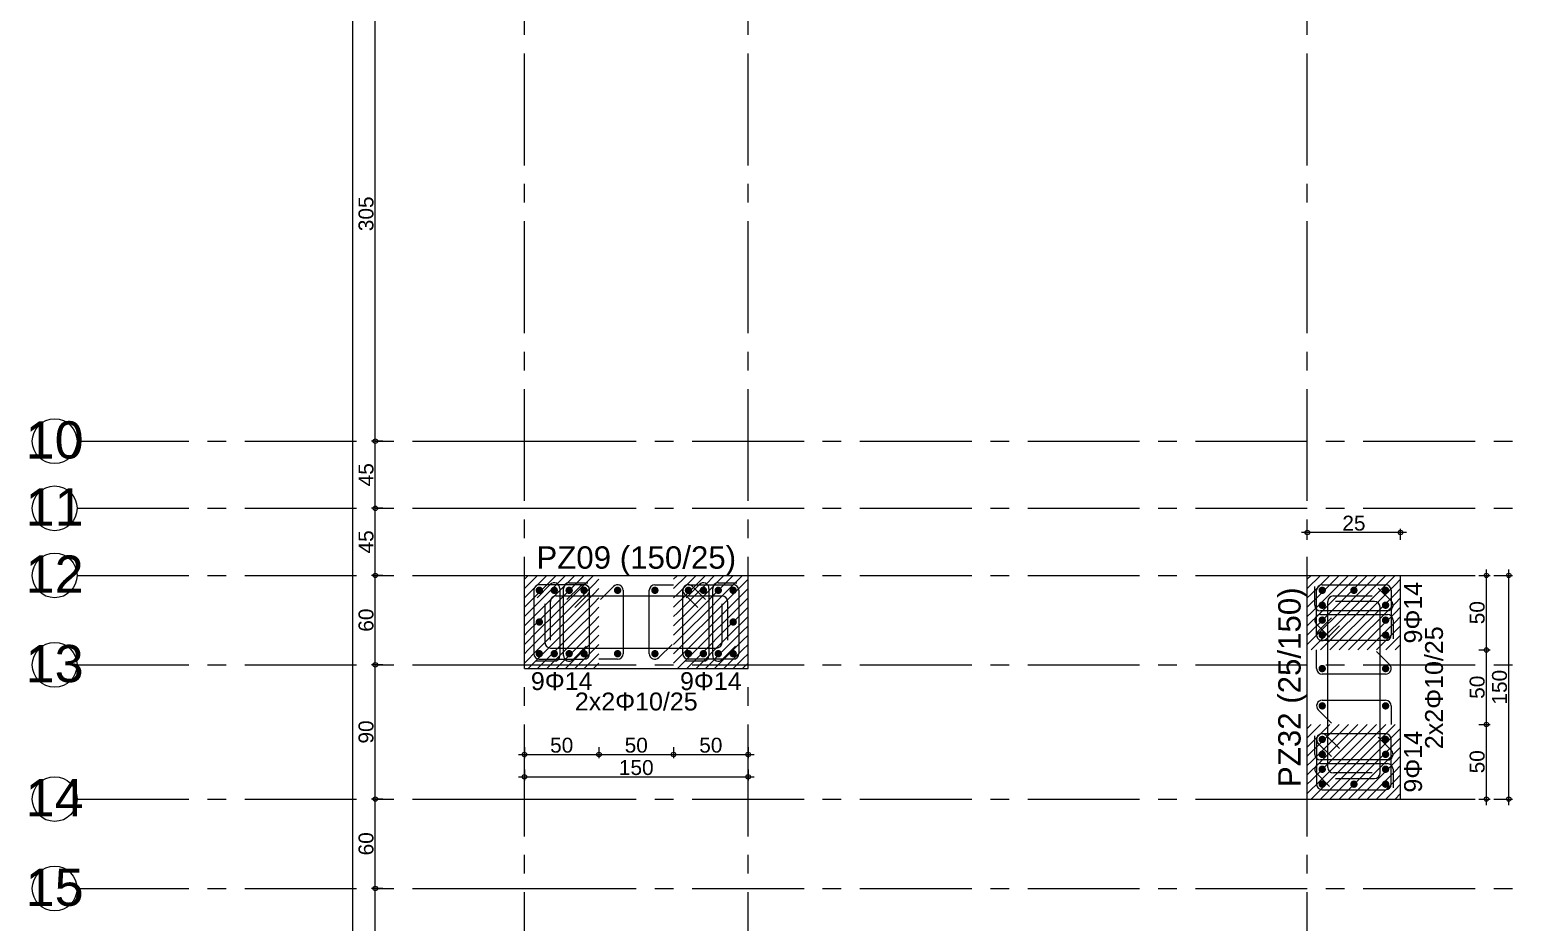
# Model space of a CAD drawing. Header units: millimetres. Extents: x 2232 to 85269, y -3593 to 5869.
# Drawn here: x 20324 to 21319, y 4467 to 5066 of the extents above; entities that cross this region are included whole.
import ezdxf

# ---------------------------------------------------------------- set-up
doc = ezdxf.new("R2010")
doc.units = ezdxf.units.MM
doc.linetypes.add('CENTER2', pattern=[112.5, 75, -12.5, 12.5, -12.5])
doc.linetypes.add('DASHDOT2', pattern=[12.7, 6.35, -3.175, 0, -3.175])
doc.layers.add('aks', color=251, linetype='DASHDOT2', lineweight=35)
for name, color, linetype in [('Donatı Yazısı', 7, 'Continuous'), ('Donatı Çizgisi', 7, 'Continuous'), ('Kolon', 7, 'Continuous'), ('Ölçülendirme', 7, 'Continuous')]:
    doc.layers.add(name, color=color, linetype=linetype)
doc.styles.add('arial_1_18', font='arial.ttf', dxfattribs={"height": 0.2})

# ---------------------------------------------------------------- blocks, each defined once
blk = doc.blocks.new('IDE999Entity6715')
at = {"layer": 'aks', "color": 250, "linetype": 'CENTER2', "lineweight": 5}
blk.add_lwpolyline([(7291.17, 200), (7291.17, 2530)], dxfattribs=at)
blk = doc.blocks.new('IDE999Entity6724')
at = {"layer": 'aks', "color": 250, "linetype": 'CENTER2', "lineweight": 5}
blk.add_lwpolyline([(6766.17, 200), (6766.17, 2530)], dxfattribs=at)
blk = doc.blocks.new('IDE999Entity6725')
at = {"layer": 'aks', "color": 250, "linetype": 'CENTER2', "lineweight": 5}
blk.add_lwpolyline([(6916.17, 200), (6916.17, 2530)], dxfattribs=at)
blk = doc.blocks.new('IDE999Entity6737')
at = {"layer": 'aks', "color": 250, "linetype": 'CENTER2', "lineweight": 5}
for points in [[(6466.17, 1575), (6766.17, 1575)], [(6766.17, 1575), (10026.17, 1575)]]:
    blk.add_lwpolyline(points, dxfattribs=at)
at = {"layer": 'aks', "color": 30, "linetype": 'Continuous', "lineweight": 5}
blk.add_circle((6451.17, 1575), 15, dxfattribs=at)
at = {"layer": 'aks', "color": 1, "linetype": 'Continuous', "lineweight": 5, "style": 'arial_1_18'}
blk.add_text('14', height=25, dxfattribs=at).set_placement((6431.75, 1563.37))
blk = doc.blocks.new('IDE999Entity6738')
at = {"layer": 'aks', "color": 250, "linetype": 'CENTER2', "lineweight": 5}
for points in [[(6466.17, 1725), (6766.17, 1725)], [(6766.17, 1725), (10026.17, 1725)]]:
    blk.add_lwpolyline(points, dxfattribs=at)
at = {"layer": 'aks', "color": 30, "linetype": 'Continuous', "lineweight": 5}
blk.add_circle((6451.17, 1725), 15, dxfattribs=at)
at = {"layer": 'aks', "color": 1, "linetype": 'Continuous', "lineweight": 5, "style": 'arial_1_18'}
blk.add_text('12', height=25, dxfattribs=at).set_placement((6431.75, 1713.37))
blk = doc.blocks.new('IDE999Entity6739')
at = {"layer": 'aks', "color": 250, "linetype": 'CENTER2', "lineweight": 5}
for points in [[(6466.17, 1515), (6766.17, 1515)], [(6766.17, 1515), (10026.17, 1515)]]:
    blk.add_lwpolyline(points, dxfattribs=at)
at = {"layer": 'aks', "color": 30, "linetype": 'Continuous', "lineweight": 5}
blk.add_circle((6451.17, 1515), 15, dxfattribs=at)
at = {"layer": 'aks', "color": 1, "linetype": 'Continuous', "lineweight": 5, "style": 'arial_1_18'}
blk.add_text('15', height=25, dxfattribs=at).set_placement((6431.75, 1503.37))
blk = doc.blocks.new('IDE999Entity6740')
at = {"layer": 'aks', "color": 250, "linetype": 'CENTER2', "lineweight": 5}
for points in [[(6466.17, 1770), (6766.17, 1770)], [(6766.17, 1770), (10026.17, 1770)]]:
    blk.add_lwpolyline(points, dxfattribs=at)
at = {"layer": 'aks', "color": 30, "linetype": 'Continuous', "lineweight": 5}
blk.add_circle((6451.17, 1770), 15, dxfattribs=at)
at = {"layer": 'aks', "color": 1, "linetype": 'Continuous', "lineweight": 5, "style": 'arial_1_18'}
blk.add_text('11', height=25, dxfattribs=at).set_placement((6431.75, 1758.37))
blk = doc.blocks.new('IDE999Entity6741')
at = {"layer": 'aks', "color": 250, "linetype": 'CENTER2', "lineweight": 5}
for points in [[(6466.17, 1665), (6766.17, 1665)], [(6766.17, 1665), (10026.17, 1665)]]:
    blk.add_lwpolyline(points, dxfattribs=at)
at = {"layer": 'aks', "color": 30, "linetype": 'Continuous', "lineweight": 5}
blk.add_circle((6451.17, 1665), 15, dxfattribs=at)
at = {"layer": 'aks', "color": 1, "linetype": 'Continuous', "lineweight": 5, "style": 'arial_1_18'}
blk.add_text('13', height=25, dxfattribs=at).set_placement((6431.75, 1653.37))
blk = doc.blocks.new('IDE999Entity6742')
at = {"layer": 'aks', "color": 250, "linetype": 'CENTER2', "lineweight": 5}
for points in [[(6466.17, 1815), (6766.17, 1815)], [(6766.17, 1815), (10026.17, 1815)]]:
    blk.add_lwpolyline(points, dxfattribs=at)
at = {"layer": 'aks', "color": 30, "linetype": 'Continuous', "lineweight": 5}
blk.add_circle((6451.17, 1815), 15, dxfattribs=at)
at = {"layer": 'aks', "color": 1, "linetype": 'Continuous', "lineweight": 5, "style": 'arial_1_18'}
blk.add_text('10', height=25, dxfattribs=at).set_placement((6431.75, 1803.37))

msp = doc.modelspace()

# ---------------------------------------------------------------- hatches: boundary and pattern name
at = {"layer": 'Donatı Çizgisi', "linetype": 'Continuous', "lineweight": 5}
h = msp.add_hatch(color=5, dxfattribs=at)
edge = h.paths.add_edge_path(flags=0)
edge.add_arc((20665.7, 4689.61), 2.5, 0, 360)
h = msp.add_hatch(color=5, dxfattribs=at)
edge = h.paths.add_edge_path(flags=0)
edge.add_arc((20675.7, 4689.61), 2.5, 0, 360)
h = msp.add_hatch(color=5, dxfattribs=at)
edge = h.paths.add_edge_path(flags=0)
edge.add_arc((20685.7, 4689.61), 2.5, 0, 360)
h = msp.add_hatch(color=5, dxfattribs=at)
edge = h.paths.add_edge_path(flags=0)
edge.add_arc((20695.7, 4689.61), 2.5, 0, 360)
h = msp.add_hatch(color=5, dxfattribs=at)
edge = h.paths.add_edge_path(flags=0)
edge.add_arc((20718.2, 4689.61), 2.5, 0, 360)
h = msp.add_hatch(color=5, dxfattribs=at)
edge = h.paths.add_edge_path(flags=0)
edge.add_arc((20743.2, 4689.61), 2.5, 0, 360)
h = msp.add_hatch(color=5, dxfattribs=at)
edge = h.paths.add_edge_path(flags=0)
edge.add_arc((20765.7, 4689.61), 2.5, 0, 360)
h = msp.add_hatch(color=5, dxfattribs=at)
edge = h.paths.add_edge_path(flags=0)
edge.add_arc((20775.7, 4689.61), 2.5, 0, 360)
h = msp.add_hatch(color=5, dxfattribs=at)
edge = h.paths.add_edge_path(flags=0)
edge.add_arc((20785.7, 4689.61), 2.5, 0, 360)
h = msp.add_hatch(color=5, dxfattribs=at)
edge = h.paths.add_edge_path(flags=0)
edge.add_arc((20795.7, 4689.61), 2.5, 0, 360)
h = msp.add_hatch(color=5, dxfattribs=at)
edge = h.paths.add_edge_path(flags=0)
edge.add_arc((21190.7, 4689.61), 2.5, 0, 360)
h = msp.add_hatch(color=5, dxfattribs=at)
edge = h.paths.add_edge_path(flags=0)
edge.add_arc((21211.95, 4689.61), 2.5, 0, 360)
h = msp.add_hatch(color=5, dxfattribs=at)
edge = h.paths.add_edge_path(flags=0)
edge.add_arc((21233.2, 4689.61), 2.5, 0, 360)
h = msp.add_hatch(color=5, dxfattribs=at)
edge = h.paths.add_edge_path(flags=0)
edge.add_arc((21190.7, 4679.61), 2.5, 0, 360)
h = msp.add_hatch(color=5, dxfattribs=at)
edge = h.paths.add_edge_path(flags=0)
edge.add_arc((21233.2, 4679.61), 2.5, 0, 360)
h = msp.add_hatch(color=5, dxfattribs=at)
edge = h.paths.add_edge_path(flags=0)
edge.add_arc((20665.7, 4668.36), 2.5, 0, 360)
h = msp.add_hatch(color=5, dxfattribs=at)
edge = h.paths.add_edge_path(flags=0)
edge.add_arc((20795.7, 4668.36), 2.5, 0, 360)
h = msp.add_hatch(color=5, dxfattribs=at)
edge = h.paths.add_edge_path(flags=0)
edge.add_arc((21190.7, 4669.61), 2.5, 0, 360)
h = msp.add_hatch(color=5, dxfattribs=at)
edge = h.paths.add_edge_path(flags=0)
edge.add_arc((21233.2, 4669.61), 2.5, 0, 360)
h = msp.add_hatch(color=5, dxfattribs=at)
edge = h.paths.add_edge_path(flags=0)
edge.add_arc((21190.7, 4659.61), 2.5, 0, 360)
h = msp.add_hatch(color=5, dxfattribs=at)
edge = h.paths.add_edge_path(flags=0)
edge.add_arc((21233.2, 4659.61), 2.5, 0, 360)
h = msp.add_hatch(color=5, dxfattribs=at)
edge = h.paths.add_edge_path(flags=0)
edge.add_arc((20665.7, 4647.11), 2.5, 0, 360)
h = msp.add_hatch(color=5, dxfattribs=at)
edge = h.paths.add_edge_path(flags=0)
edge.add_arc((20675.7, 4647.11), 2.5, 0, 360)
h = msp.add_hatch(color=5, dxfattribs=at)
edge = h.paths.add_edge_path(flags=0)
edge.add_arc((20685.7, 4647.11), 2.5, 0, 360)
h = msp.add_hatch(color=5, dxfattribs=at)
edge = h.paths.add_edge_path(flags=0)
edge.add_arc((20695.7, 4647.11), 2.5, 0, 360)
h = msp.add_hatch(color=5, dxfattribs=at)
edge = h.paths.add_edge_path(flags=0)
edge.add_arc((20718.2, 4647.11), 2.5, 0, 360)
h = msp.add_hatch(color=5, dxfattribs=at)
edge = h.paths.add_edge_path(flags=0)
edge.add_arc((20743.2, 4647.11), 2.5, 0, 360)
h = msp.add_hatch(color=5, dxfattribs=at)
edge = h.paths.add_edge_path(flags=0)
edge.add_arc((20765.7, 4647.11), 2.5, 0, 360)
h = msp.add_hatch(color=5, dxfattribs=at)
edge = h.paths.add_edge_path(flags=0)
edge.add_arc((20775.7, 4647.11), 2.5, 0, 360)
h = msp.add_hatch(color=5, dxfattribs=at)
edge = h.paths.add_edge_path(flags=0)
edge.add_arc((20785.7, 4647.11), 2.5, 0, 360)
h = msp.add_hatch(color=5, dxfattribs=at)
edge = h.paths.add_edge_path(flags=0)
edge.add_arc((20795.7, 4647.11), 2.5, 0, 360)
h = msp.add_hatch(color=5, dxfattribs=at)
edge = h.paths.add_edge_path(flags=0)
edge.add_arc((21190.7, 4637.11), 2.5, 0, 360)
h = msp.add_hatch(color=5, dxfattribs=at)
edge = h.paths.add_edge_path(flags=0)
edge.add_arc((21233.2, 4637.11), 2.5, 0, 360)
h = msp.add_hatch(color=5, dxfattribs=at)
edge = h.paths.add_edge_path(flags=0)
edge.add_arc((21190.7, 4612.11), 2.5, 0, 360)
h = msp.add_hatch(color=5, dxfattribs=at)
edge = h.paths.add_edge_path(flags=0)
edge.add_arc((21233.2, 4612.11), 2.5, 0, 360)
h = msp.add_hatch(color=5, dxfattribs=at)
edge = h.paths.add_edge_path(flags=0)
edge.add_arc((21190.7, 4589.61), 2.5, 0, 360)
h = msp.add_hatch(color=5, dxfattribs=at)
edge = h.paths.add_edge_path(flags=0)
edge.add_arc((21233.2, 4589.61), 2.5, 0, 360)
h = msp.add_hatch(color=5, dxfattribs=at)
edge = h.paths.add_edge_path(flags=0)
edge.add_arc((21190.7, 4579.61), 2.5, 0, 360)
h = msp.add_hatch(color=5, dxfattribs=at)
edge = h.paths.add_edge_path(flags=0)
edge.add_arc((21233.2, 4579.61), 2.5, 0, 360)
h = msp.add_hatch(color=5, dxfattribs=at)
edge = h.paths.add_edge_path(flags=0)
edge.add_arc((21190.7, 4569.61), 2.5, 0, 360)
h = msp.add_hatch(color=5, dxfattribs=at)
edge = h.paths.add_edge_path(flags=0)
edge.add_arc((21233.2, 4569.61), 2.5, 0, 360)
h = msp.add_hatch(color=5, dxfattribs=at)
edge = h.paths.add_edge_path(flags=0)
edge.add_arc((21190.7, 4559.61), 2.5, 0, 360)
h = msp.add_hatch(color=5, dxfattribs=at)
edge = h.paths.add_edge_path(flags=0)
edge.add_arc((21211.95, 4559.61), 2.5, 0, 360)
h = msp.add_hatch(color=5, dxfattribs=at)
edge = h.paths.add_edge_path(flags=0)
edge.add_arc((21233.2, 4559.61), 2.5, 0, 360)

# ---------------------------------------------------------------- linework, layer by layer
at = {"layer": 'Donatı Çizgisi', "color": 5, "linetype": 'Continuous', "lineweight": 5}
for points in [[(20661.95, 4689.61), (20661.95, 4647.11)], [(20695.7, 4693.36), (20665.7, 4693.36)], [(20693.04, 4692.26), (20684.21, 4683.43)], [(20689.51, 4678.12), (20698.35, 4686.96)], [(20699.45, 4647.11), (20699.45, 4689.61)], [(20761.95, 4647.11), (20761.95, 4689.61)], [(20771.88, 4678.12), (20763.04, 4686.96)], [(20765.7, 4693.36), (20795.7, 4693.36)], [(20768.35, 4692.26), (20777.19, 4683.43)], [(20799.45, 4689.61), (20799.45, 4647.11)], [(21186.95, 4659.61), (21186.95, 4689.61)], [(21190.7, 4693.36), (21233.2, 4693.36)], [(21236.95, 4689.61), (21236.95, 4659.61)], [(21188.04, 4662.26), (21196.88, 4671.1)], [(21202.19, 4665.8), (21193.35, 4656.96)], [(21233.2, 4655.86), (21190.7, 4655.86)], [(20665.7, 4643.36), (20695.7, 4643.36)], [(20795.7, 4643.36), (20765.7, 4643.36)], [(21186.95, 4589.61), (21186.95, 4559.61)], [(21188.04, 4586.96), (21196.88, 4578.12)], [(21233.2, 4593.36), (21190.7, 4593.36)], [(21202.19, 4583.43), (21193.35, 4592.26)], [(21236.95, 4559.61), (21236.95, 4589.61)], [(21190.7, 4555.86), (21233.2, 4555.86)]]:
    msp.add_lwpolyline(points, dxfattribs=at)
at = {"layer": 'Donatı Çizgisi', "color": 1, "linetype": 'Continuous', "lineweight": 5}
for points in [[(20664.21, 4684.68), (20673.04, 4693.51)], [(20679.45, 4690.86), (20679.45, 4645.86)], [(20681.95, 4645.86), (20681.95, 4690.86)], [(20685.7, 4694.61), (20698.2, 4694.61)], [(20706.71, 4683.43), (20715.54, 4692.26)], [(20721.95, 4689.61), (20721.95, 4647.11)], [(20739.45, 4647.11), (20739.45, 4689.61)], [(20743.2, 4693.36), (20755.7, 4693.36)], [(20764.21, 4684.68), (20773.04, 4693.51)], [(20779.45, 4690.86), (20779.45, 4645.86)], [(20781.95, 4645.86), (20781.95, 4690.86)], [(20785.7, 4694.61), (20798.2, 4694.61)], [(21185.7, 4679.61), (21185.7, 4692.11)], [(21228.26, 4691.1), (21237.1, 4682.26)], [(20669.45, 4680.61), (20669.45, 4654.61)], [(20673.2, 4656.11), (20673.2, 4682.11)], [(20676.95, 4685.86), (20788.2, 4685.86)], [(20788.2, 4654.61), (20788.2, 4680.61)], [(20791.95, 4682.11), (20791.95, 4656.11)], [(21194.45, 4570.86), (21194.45, 4682.11)], [(21198.2, 4685.86), (21224.2, 4685.86)], [(21225.7, 4682.11), (21199.7, 4682.11)], [(21229.45, 4567.11), (21229.45, 4678.36)], [(21195.63, 4658.12), (21186.79, 4666.96)], [(21234.45, 4675.86), (21189.45, 4675.86)], [(21189.45, 4673.36), (21234.45, 4673.36)], [(21238.2, 4669.61), (21238.2, 4657.11)], [(20673.2, 4650.86), (20784.45, 4650.86)], [(20697.19, 4652.05), (20688.35, 4643.21)], [(20754.69, 4653.3), (20745.85, 4644.46)], [(20797.19, 4652.05), (20788.35, 4643.21)], [(21186.95, 4637.11), (21186.95, 4649.61)], [(21227.01, 4648.6), (21235.85, 4639.76)], [(20675.7, 4642.11), (20663.2, 4642.11)], [(20718.2, 4643.36), (20705.7, 4643.36)], [(20775.7, 4642.11), (20763.2, 4642.11)], [(21233.2, 4633.36), (21190.7, 4633.36)], [(21196.88, 4600.62), (21188.04, 4609.46)], [(21190.7, 4615.86), (21233.2, 4615.86)], [(21236.95, 4612.11), (21236.95, 4599.61)], [(21185.7, 4579.61), (21185.7, 4592.11)], [(21228.26, 4591.1), (21237.1, 4582.26)], [(21195.63, 4558.12), (21186.79, 4566.96)], [(21234.45, 4575.86), (21189.45, 4575.86)], [(21189.45, 4573.36), (21234.45, 4573.36)], [(21224.2, 4567.11), (21198.2, 4567.11)], [(21238.2, 4569.61), (21238.2, 4557.11)], [(21199.7, 4563.36), (21225.7, 4563.36)]]:
    msp.add_lwpolyline(points, dxfattribs=at)
at = {"layer": 'Donatı Çizgisi', "color": 5, "linetype": 'Continuous', "lineweight": 5}
for centre, start, end in [((20665.7, 4689.61), 90, 180), ((20695.7, 4689.61), 0, 135), ((20695.7, 4689.61), 315, 90), ((20765.7, 4689.61), 90, 225), ((20765.7, 4689.61), 45, 180), ((20795.7, 4689.61), 0, 90), ((21190.7, 4689.61), 90, 180), ((21233.2, 4689.61), 0, 90), ((21190.7, 4659.61), 135, 270), ((21190.7, 4659.61), 180, 315), ((21233.2, 4659.61), 270, 0), ((20665.7, 4647.11), 180, 270), ((20695.7, 4647.11), 270, 0), ((20765.7, 4647.11), 180, 270), ((20795.7, 4647.11), 270, 0), ((21190.7, 4589.61), 45, 180), ((21190.7, 4589.61), 90, 225), ((21233.2, 4589.61), 0, 90), ((21190.7, 4559.61), 180, 270), ((21233.2, 4559.61), 270, 0)]:
    msp.add_arc(centre, 3.75, start, end, dxfattribs=at)
at = {"layer": 'Donatı Çizgisi', "color": 1, "linetype": 'Continuous', "lineweight": 5}
for centre, start, end in [((20675.7, 4690.86), 0, 135), ((20685.7, 4690.86), 90, 180), ((20718.2, 4689.61), 0, 135), ((20743.2, 4689.61), 90, 180), ((20775.7, 4690.86), 0, 135), ((20785.7, 4690.86), 90, 180), ((20676.95, 4682.11), 90, 180), ((20788.2, 4682.11), 0, 90), ((21189.45, 4679.61), 180, 270), ((21198.2, 4682.11), 90, 180), ((21225.7, 4678.36), 0, 90), ((21234.45, 4679.61), 270, 45), ((21189.45, 4669.61), 90, 225), ((21234.45, 4669.61), 0, 90), ((20673.2, 4654.61), 180, 270), ((20718.2, 4647.11), 270, 0), ((20743.2, 4647.11), 180, 315), ((20784.45, 4654.61), 270, 0), ((20675.7, 4645.86), 270, 0), ((20685.7, 4645.86), 180, 315), ((20775.7, 4645.86), 270, 0), ((20785.7, 4645.86), 180, 315), ((21190.7, 4637.11), 180, 270), ((21233.2, 4637.11), 270, 45), ((21190.7, 4612.11), 90, 225), ((21233.2, 4612.11), 0, 90), ((21189.45, 4579.61), 180, 270), ((21234.45, 4579.61), 270, 45), ((21189.45, 4569.61), 90, 225), ((21198.2, 4570.86), 180, 270), ((21225.7, 4567.11), 270, 0), ((21234.45, 4569.61), 0, 90)]:
    msp.add_arc(centre, 3.75, start, end, dxfattribs=at)
at = {"layer": 'Kolon', "color": 251, "linetype": 'Continuous', "lineweight": -3}
for points in [[(20655.7, 4690.78), (20664.52, 4699.61)], [(20655.7, 4697.03), (20658.27, 4699.61)], [(20664.52, 4687.11), (20677.02, 4699.61)], [(20664.52, 4693.36), (20670.77, 4699.61)], [(20677.02, 4687.11), (20689.52, 4699.61)], [(20677.02, 4693.36), (20683.27, 4699.61)], [(20689.52, 4687.11), (20702.02, 4699.61)], [(20689.52, 4693.36), (20695.77, 4699.61)], [(20702.02, 4693.36), (20705.7, 4697.03)], [(20755.7, 4690.78), (20764.52, 4699.61)], [(20755.7, 4697.03), (20758.27, 4699.61)], [(20764.52, 4687.11), (20777.02, 4699.61)], [(20764.52, 4693.36), (20770.77, 4699.61)], [(20777.02, 4687.11), (20789.52, 4699.61)], [(20777.02, 4693.36), (20783.27, 4699.61)], [(20789.52, 4687.11), (20802.02, 4699.61)], [(20789.52, 4693.36), (20795.77, 4699.61)], [(20802.02, 4693.36), (20805.7, 4697.03)], [(21180.7, 4690.78), (21189.52, 4699.61)], [(21180.7, 4697.03), (21183.27, 4699.61)], [(21189.52, 4687.11), (21202.02, 4699.61)], [(21189.52, 4693.36), (21195.77, 4699.61)], [(21202.02, 4687.11), (21214.52, 4699.61)], [(21202.02, 4693.36), (21208.27, 4699.61)], [(21214.52, 4687.11), (21227.02, 4699.61)], [(21214.52, 4693.36), (21220.77, 4699.61)], [(21227.02, 4687.11), (21239.52, 4699.61)], [(21227.02, 4693.36), (21233.27, 4699.61)], [(21239.52, 4693.36), (21243.2, 4697.03)], [(20655.7, 4678.28), (20664.52, 4687.11)], [(20655.7, 4684.53), (20658.27, 4687.11)], [(20658.27, 4687.11), (20664.52, 4693.36)], [(20664.52, 4674.61), (20677.02, 4687.11)], [(20664.52, 4680.86), (20670.77, 4687.11)], [(20670.77, 4687.11), (20677.02, 4693.36)], [(20677.02, 4674.61), (20689.52, 4687.11)], [(20677.02, 4680.86), (20683.27, 4687.11)], [(20683.27, 4687.11), (20689.52, 4693.36)], [(20689.52, 4674.61), (20702.02, 4687.11)], [(20689.52, 4680.86), (20695.77, 4687.11)], [(20695.77, 4687.11), (20702.02, 4693.36)], [(20702.02, 4687.11), (20705.7, 4690.78)], [(20755.7, 4678.28), (20764.52, 4687.11)], [(20755.7, 4684.53), (20758.27, 4687.11)], [(20758.27, 4687.11), (20764.52, 4693.36)], [(20764.52, 4674.61), (20777.02, 4687.11)], [(20764.52, 4680.86), (20770.77, 4687.11)], [(20770.77, 4687.11), (20777.02, 4693.36)], [(20777.02, 4674.61), (20789.52, 4687.11)], [(20777.02, 4680.86), (20783.27, 4687.11)], [(20783.27, 4687.11), (20789.52, 4693.36)], [(20789.52, 4674.61), (20802.02, 4687.11)], [(20789.52, 4680.86), (20795.77, 4687.11)], [(20795.77, 4687.11), (20802.02, 4693.36)], [(20802.02, 4687.11), (20805.7, 4690.78)], [(21180.7, 4678.28), (21189.52, 4687.11)], [(21180.7, 4684.53), (21183.27, 4687.11)], [(21183.27, 4687.11), (21189.52, 4693.36)], [(21189.52, 4674.61), (21202.02, 4687.11)], [(21189.52, 4680.86), (21195.77, 4687.11)], [(21195.77, 4687.11), (21202.02, 4693.36)], [(21202.02, 4674.61), (21214.52, 4687.11)], [(21202.02, 4680.86), (21208.27, 4687.11)], [(21208.27, 4687.11), (21214.52, 4693.36)], [(21214.52, 4674.61), (21227.02, 4687.11)], [(21214.52, 4680.86), (21220.77, 4687.11)], [(21220.77, 4687.11), (21227.02, 4693.36)], [(21227.02, 4674.61), (21239.52, 4687.11)], [(21227.02, 4680.86), (21233.27, 4687.11)], [(21233.27, 4687.11), (21239.52, 4693.36)], [(21239.52, 4687.11), (21243.2, 4690.78)], [(20658.27, 4674.61), (20664.52, 4680.86)], [(20670.77, 4674.61), (20677.02, 4680.86)], [(20683.27, 4674.61), (20689.52, 4680.86)], [(20695.77, 4674.61), (20702.02, 4680.86)], [(20702.02, 4680.86), (20705.7, 4684.53)], [(20702.02, 4674.61), (20705.7, 4678.28)], [(20758.27, 4674.61), (20764.52, 4680.86)], [(20770.77, 4674.61), (20777.02, 4680.86)], [(20783.27, 4674.61), (20789.52, 4680.86)], [(20795.77, 4674.61), (20802.02, 4680.86)], [(20802.02, 4680.86), (20805.7, 4684.53)], [(20802.02, 4674.61), (20805.7, 4678.28)], [(21183.27, 4674.61), (21189.52, 4680.86)], [(21195.77, 4674.61), (21202.02, 4680.86)], [(21208.27, 4674.61), (21214.52, 4680.86)], [(21220.77, 4674.61), (21227.02, 4680.86)], [(21233.27, 4674.61), (21239.52, 4680.86)], [(21239.52, 4680.86), (21243.2, 4684.53)], [(21239.52, 4674.61), (21243.2, 4678.28)], [(20655.7, 4665.78), (20664.52, 4674.61)], [(20655.7, 4672.03), (20658.27, 4674.61)], [(20658.27, 4662.11), (20664.52, 4668.36)], [(20664.52, 4662.11), (20677.02, 4674.61)], [(20664.52, 4668.36), (20670.77, 4674.61)], [(20670.77, 4662.11), (20677.02, 4668.36)], [(20677.02, 4662.11), (20689.52, 4674.61)], [(20677.02, 4668.36), (20683.27, 4674.61)], [(20683.27, 4662.11), (20689.52, 4668.36)], [(20689.52, 4662.11), (20702.02, 4674.61)], [(20689.52, 4668.36), (20695.77, 4674.61)], [(20695.77, 4662.11), (20702.02, 4668.36)], [(20702.02, 4668.36), (20705.7, 4672.03)], [(20755.7, 4665.78), (20764.52, 4674.61)], [(20755.7, 4672.03), (20758.27, 4674.61)], [(20758.27, 4662.11), (20764.52, 4668.36)], [(20764.52, 4662.11), (20777.02, 4674.61)], [(20764.52, 4668.36), (20770.77, 4674.61)], [(20770.77, 4662.11), (20777.02, 4668.36)], [(20777.02, 4662.11), (20789.52, 4674.61)], [(20777.02, 4668.36), (20783.27, 4674.61)], [(20783.27, 4662.11), (20789.52, 4668.36)], [(20789.52, 4662.11), (20802.02, 4674.61)], [(20789.52, 4668.36), (20795.77, 4674.61)], [(20795.77, 4662.11), (20802.02, 4668.36)], [(20802.02, 4668.36), (20805.7, 4672.03)], [(21180.7, 4665.78), (21189.52, 4674.61)], [(21180.7, 4672.03), (21183.27, 4674.61)], [(21183.27, 4662.11), (21189.52, 4668.36)], [(21189.52, 4662.11), (21202.02, 4674.61)], [(21189.52, 4668.36), (21195.77, 4674.61)], [(21195.77, 4662.11), (21202.02, 4668.36)], [(21202.02, 4662.11), (21214.52, 4674.61)], [(21202.02, 4668.36), (21208.27, 4674.61)], [(21208.27, 4662.11), (21214.52, 4668.36)], [(21214.52, 4662.11), (21227.02, 4674.61)], [(21214.52, 4668.36), (21220.77, 4674.61)], [(21220.77, 4662.11), (21227.02, 4668.36)], [(21227.02, 4662.11), (21239.52, 4674.61)], [(21227.02, 4668.36), (21233.27, 4674.61)], [(21233.27, 4662.11), (21239.52, 4668.36)], [(21239.52, 4668.36), (21243.2, 4672.03)], [(20655.7, 4653.28), (20664.52, 4662.11)], [(20655.7, 4659.53), (20658.27, 4662.11)], [(20664.52, 4649.61), (20677.02, 4662.11)], [(20664.52, 4655.86), (20670.77, 4662.11)], [(20677.02, 4649.61), (20689.52, 4662.11)], [(20677.02, 4655.86), (20683.27, 4662.11)], [(20689.52, 4649.61), (20702.02, 4662.11)], [(20689.52, 4655.86), (20695.77, 4662.11)], [(20702.02, 4662.11), (20705.7, 4665.78)], [(20702.02, 4655.86), (20705.7, 4659.53)], [(20755.7, 4653.28), (20764.52, 4662.11)], [(20755.7, 4659.53), (20758.27, 4662.11)], [(20764.52, 4649.61), (20777.02, 4662.11)], [(20764.52, 4655.86), (20770.77, 4662.11)], [(20777.02, 4649.61), (20789.52, 4662.11)], [(20777.02, 4655.86), (20783.27, 4662.11)], [(20789.52, 4649.61), (20802.02, 4662.11)], [(20789.52, 4655.86), (20795.77, 4662.11)], [(20802.02, 4662.11), (20805.7, 4665.78)], [(20802.02, 4655.86), (20805.7, 4659.53)], [(21180.7, 4653.28), (21189.52, 4662.11)], [(21180.7, 4659.53), (21183.27, 4662.11)], [(21189.52, 4649.61), (21202.02, 4662.11)], [(21189.52, 4655.86), (21195.77, 4662.11)], [(21202.02, 4649.61), (21214.52, 4662.11)], [(21202.02, 4655.86), (21208.27, 4662.11)], [(21214.52, 4649.61), (21227.02, 4662.11)], [(21214.52, 4655.86), (21220.77, 4662.11)], [(21227.02, 4649.61), (21239.52, 4662.11)], [(21227.02, 4655.86), (21233.27, 4662.11)], [(21239.52, 4662.11), (21243.2, 4665.78)], [(21239.52, 4655.86), (21243.2, 4659.53)], [(20655.7, 4640.78), (20664.52, 4649.61)], [(20655.7, 4647.03), (20658.27, 4649.61)], [(20658.27, 4649.61), (20664.52, 4655.86)], [(20664.52, 4637.11), (20677.02, 4649.61)], [(20664.52, 4643.36), (20670.77, 4649.61)], [(20670.77, 4649.61), (20677.02, 4655.86)], [(20677.02, 4637.11), (20689.52, 4649.61)], [(20677.02, 4643.36), (20683.27, 4649.61)], [(20683.27, 4649.61), (20689.52, 4655.86)], [(20689.52, 4637.11), (20702.02, 4649.61)], [(20689.52, 4643.36), (20695.77, 4649.61)], [(20695.77, 4649.61), (20702.02, 4655.86)], [(20702.02, 4649.61), (20705.7, 4653.28)], [(20702.02, 4643.36), (20705.7, 4647.03)], [(20755.7, 4640.78), (20764.52, 4649.61)], [(20755.7, 4647.03), (20758.27, 4649.61)], [(20758.27, 4649.61), (20764.52, 4655.86)], [(20764.52, 4637.11), (20777.02, 4649.61)], [(20764.52, 4643.36), (20770.77, 4649.61)], [(20770.77, 4649.61), (20777.02, 4655.86)], [(20777.02, 4637.11), (20789.52, 4649.61)], [(20777.02, 4643.36), (20783.27, 4649.61)], [(20783.27, 4649.61), (20789.52, 4655.86)], [(20789.52, 4637.11), (20802.02, 4649.61)], [(20789.52, 4643.36), (20795.77, 4649.61)], [(20795.77, 4649.61), (20802.02, 4655.86)], [(20802.02, 4649.61), (20805.7, 4653.28)], [(20802.02, 4643.36), (20805.7, 4647.03)], [(21183.27, 4649.61), (21189.52, 4655.86)], [(21183.27, 4649.61), (21183.27, 4649.61)], [(21189.52, 4649.61), (21189.52, 4649.61)], [(21195.77, 4649.61), (21202.02, 4655.86)], [(21195.77, 4649.61), (21195.77, 4649.61)], [(21202.02, 4649.61), (21202.02, 4649.61)], [(21208.27, 4649.61), (21214.52, 4655.86)], [(21208.27, 4649.61), (21208.27, 4649.61)], [(21214.52, 4649.61), (21214.52, 4649.61)], [(21220.77, 4649.61), (21227.02, 4655.86)], [(21220.77, 4649.61), (21220.77, 4649.61)], [(21227.02, 4649.61), (21227.02, 4649.61)], [(21233.27, 4649.61), (21239.52, 4655.86)], [(21233.27, 4649.61), (21233.27, 4649.61)], [(21239.52, 4649.61), (21243.2, 4653.28)], [(21239.52, 4649.61), (21239.52, 4649.61)], [(20658.27, 4637.11), (20664.52, 4643.36)], [(20658.27, 4637.11), (20658.27, 4637.11)], [(20664.52, 4637.11), (20664.52, 4637.11)], [(20670.77, 4637.11), (20677.02, 4643.36)], [(20670.77, 4637.11), (20670.77, 4637.11)], [(20677.02, 4637.11), (20677.02, 4637.11)], [(20683.27, 4637.11), (20689.52, 4643.36)], [(20683.27, 4637.11), (20683.27, 4637.11)], [(20689.52, 4637.11), (20689.52, 4637.11)], [(20695.77, 4637.11), (20702.02, 4643.36)], [(20695.77, 4637.11), (20695.77, 4637.11)], [(20702.02, 4637.11), (20705.7, 4640.78)], [(20702.02, 4637.11), (20702.02, 4637.11)], [(20758.27, 4637.11), (20764.52, 4643.36)], [(20758.27, 4637.11), (20758.27, 4637.11)], [(20764.52, 4637.11), (20764.52, 4637.11)], [(20770.77, 4637.11), (20777.02, 4643.36)], [(20770.77, 4637.11), (20770.77, 4637.11)], [(20777.02, 4637.11), (20777.02, 4637.11)], [(20783.27, 4637.11), (20789.52, 4643.36)], [(20783.27, 4637.11), (20783.27, 4637.11)], [(20789.52, 4637.11), (20789.52, 4637.11)], [(20795.77, 4637.11), (20802.02, 4643.36)], [(20795.77, 4637.11), (20795.77, 4637.11)], [(20802.02, 4637.11), (20805.7, 4640.78)], [(20802.02, 4637.11), (20802.02, 4637.11)], [(21180.7, 4590.78), (21189.52, 4599.61)], [(21180.7, 4597.03), (21183.27, 4599.61)], [(21189.52, 4587.11), (21202.02, 4599.61)], [(21189.52, 4593.36), (21195.77, 4599.61)], [(21202.02, 4587.11), (21214.52, 4599.61)], [(21202.02, 4593.36), (21208.27, 4599.61)], [(21214.52, 4587.11), (21227.02, 4599.61)], [(21214.52, 4593.36), (21220.77, 4599.61)], [(21227.02, 4587.11), (21239.52, 4599.61)], [(21227.02, 4593.36), (21233.27, 4599.61)], [(21239.52, 4593.36), (21243.2, 4597.03)], [(21180.7, 4578.28), (21189.52, 4587.11)], [(21180.7, 4584.53), (21183.27, 4587.11)], [(21183.27, 4587.11), (21189.52, 4593.36)], [(21189.52, 4574.61), (21202.02, 4587.11)], [(21189.52, 4580.86), (21195.77, 4587.11)], [(21195.77, 4587.11), (21202.02, 4593.36)], [(21202.02, 4574.61), (21214.52, 4587.11)], [(21202.02, 4580.86), (21208.27, 4587.11)], [(21208.27, 4587.11), (21214.52, 4593.36)], [(21214.52, 4574.61), (21227.02, 4587.11)], [(21214.52, 4580.86), (21220.77, 4587.11)], [(21220.77, 4587.11), (21227.02, 4593.36)], [(21227.02, 4574.61), (21239.52, 4587.11)], [(21227.02, 4580.86), (21233.27, 4587.11)], [(21233.27, 4587.11), (21239.52, 4593.36)], [(21239.52, 4587.11), (21243.2, 4590.78)], [(21183.27, 4574.61), (21189.52, 4580.86)], [(21195.77, 4574.61), (21202.02, 4580.86)], [(21208.27, 4574.61), (21214.52, 4580.86)], [(21220.77, 4574.61), (21227.02, 4580.86)], [(21233.27, 4574.61), (21239.52, 4580.86)], [(21239.52, 4580.86), (21243.2, 4584.53)], [(21239.52, 4574.61), (21243.2, 4578.28)], [(21180.7, 4565.78), (21189.52, 4574.61)], [(21180.7, 4572.03), (21183.27, 4574.61)], [(21183.27, 4562.11), (21189.52, 4568.36)], [(21189.52, 4562.11), (21202.02, 4574.61)], [(21189.52, 4568.36), (21195.77, 4574.61)], [(21195.77, 4562.11), (21202.02, 4568.36)], [(21202.02, 4562.11), (21214.52, 4574.61)], [(21202.02, 4568.36), (21208.27, 4574.61)], [(21208.27, 4562.11), (21214.52, 4568.36)], [(21214.52, 4562.11), (21227.02, 4574.61)], [(21214.52, 4568.36), (21220.77, 4574.61)], [(21220.77, 4562.11), (21227.02, 4568.36)], [(21227.02, 4562.11), (21239.52, 4574.61)], [(21227.02, 4568.36), (21233.27, 4574.61)], [(21233.27, 4562.11), (21239.52, 4568.36)], [(21239.52, 4568.36), (21243.2, 4572.03)], [(21180.7, 4553.28), (21189.52, 4562.11)], [(21180.7, 4559.53), (21183.27, 4562.11)], [(21189.52, 4549.61), (21202.02, 4562.11)], [(21189.52, 4555.86), (21195.77, 4562.11)], [(21202.02, 4549.61), (21214.52, 4562.11)], [(21202.02, 4555.86), (21208.27, 4562.11)], [(21214.52, 4549.61), (21227.02, 4562.11)], [(21214.52, 4555.86), (21220.77, 4562.11)], [(21227.02, 4549.61), (21239.52, 4562.11)], [(21227.02, 4555.86), (21233.27, 4562.11)], [(21239.52, 4562.11), (21243.2, 4565.78)], [(21239.52, 4555.86), (21243.2, 4559.53)], [(21183.27, 4549.61), (21189.52, 4555.86)], [(21183.27, 4549.61), (21183.27, 4549.61)], [(21189.52, 4549.61), (21189.52, 4549.61)], [(21195.77, 4549.61), (21202.02, 4555.86)], [(21195.77, 4549.61), (21195.77, 4549.61)], [(21202.02, 4549.61), (21202.02, 4549.61)], [(21208.27, 4549.61), (21214.52, 4555.86)], [(21208.27, 4549.61), (21208.27, 4549.61)], [(21214.52, 4549.61), (21214.52, 4549.61)], [(21220.77, 4549.61), (21227.02, 4555.86)], [(21220.77, 4549.61), (21220.77, 4549.61)], [(21227.02, 4549.61), (21227.02, 4549.61)], [(21233.27, 4549.61), (21239.52, 4555.86)], [(21233.27, 4549.61), (21233.27, 4549.61)], [(21239.52, 4549.61), (21243.2, 4553.28)], [(21239.52, 4549.61), (21239.52, 4549.61)]]:
    msp.add_lwpolyline(points, dxfattribs=at)
at = {"layer": 'Kolon', "color": 33, "linetype": 'Continuous', "lineweight": -3}
for points in [[(20655.7, 4699.61), (20805.7, 4699.61)], [(20655.7, 4637.11), (20655.7, 4699.61)], [(20805.7, 4637.11), (20805.7, 4699.61)], [(21180.7, 4549.61), (21180.7, 4699.61)], [(21180.7, 4699.61), (21243.2, 4699.61)], [(21243.2, 4549.61), (21243.2, 4699.61)], [(20655.7, 4637.11), (20805.7, 4637.11)], [(21180.7, 4549.61), (21243.2, 4549.61)]]:
    msp.add_lwpolyline(points, dxfattribs=at)
at = {"layer": 'Ölçülendirme', "color": 5, "linetype": 'Continuous', "lineweight": 5}
for points in [[(20540.7, 3170.61), (20540.7, 5508.61)], [(20555.7, 3170.61), (20555.7, 5508.61)], [(20560.7, 4789.61), (20553.2, 4789.61)], [(20560.7, 4744.61), (20553.2, 4744.61)], [(21247.2, 4728.41), (21176.7, 4728.41)], [(21180.7, 4723.41), (21180.7, 4730.91)], [(21243.2, 4723.41), (21243.2, 4730.91)], [(20560.7, 4699.61), (20553.2, 4699.61)], [(21295.8, 4699.61), (21303.3, 4699.61)], [(21300.8, 4545.61), (21300.8, 4703.61)], [(21310.8, 4699.61), (21318.3, 4699.61)], [(21315.8, 4545.61), (21315.8, 4703.61)], [(21295.8, 4649.61), (21303.3, 4649.61)], [(20560.7, 4639.61), (20553.2, 4639.61)], [(21295.8, 4599.61), (21303.3, 4599.61)], [(20651.7, 4579.51), (20809.7, 4579.51)], [(20655.7, 4584.51), (20655.7, 4577.01)], [(20705.7, 4584.51), (20705.7, 4577.01)], [(20755.7, 4584.51), (20755.7, 4577.01)], [(20805.7, 4584.51), (20805.7, 4577.01)], [(20655.7, 4569.51), (20655.7, 4562.01)], [(20805.7, 4569.51), (20805.7, 4562.01)], [(20651.7, 4564.51), (20809.7, 4564.51)], [(20560.7, 4549.61), (20553.2, 4549.61)], [(21295.8, 4549.61), (21303.3, 4549.61)], [(21310.8, 4549.61), (21318.3, 4549.61)], [(20560.7, 4489.61), (20553.2, 4489.61)]]:
    msp.add_lwpolyline(points, dxfattribs=at)
for centre in [(20555.7, 4789.61), (20555.7, 4744.61), (21180.7, 4728.41), (21243.2, 4728.41), (20555.7, 4699.61), (21300.8, 4699.61), (21315.8, 4699.61), (21300.8, 4649.61), (20555.7, 4639.61), (21300.8, 4599.61), (20655.7, 4579.51), (20705.7, 4579.51), (20755.7, 4579.51), (20805.7, 4579.51), (20655.7, 4564.51), (20805.7, 4564.51), (20555.7, 4549.61), (21300.8, 4549.61), (21315.8, 4549.61), (20555.7, 4489.61)]:
    msp.add_circle(centre, 1.5, dxfattribs=at)

# ---------------------------------------------------------------- block references
at = {"layer": 'aks'}
for name in ['IDE999Entity6724', 'IDE999Entity6725', 'IDE999Entity6715', 'IDE999Entity6742', 'IDE999Entity6740', 'IDE999Entity6738', 'IDE999Entity6741', 'IDE999Entity6737', 'IDE999Entity6739']:
    msp.add_blockref(name, (13889.52, 2974.61), dxfattribs=at)

# ---------------------------------------------------------------- texts
at = {"layer": 'Donatı Yazısı', "color": 1, "linetype": 'Continuous', "lineweight": 5, "style": 'arial_1_18'}
for s, p in [('9Φ14', (21257.6, 4653.95)), ('2x2Φ10/25', (21271.66, 4583.1)), ('9Φ14', (21257.6, 4553.95))]:
    msp.add_text(s, height=12, rotation=90, dxfattribs=at).set_placement(p)
for s, p in [('9Φ14', (20660.03, 4622.71)), ('9Φ14', (20760.03, 4622.71)), ('2x2Φ10/25', (20689.52, 4609.05))]:
    msp.add_text(s, height=12, dxfattribs=at).set_placement(p)
at = {"layer": 'Kolon', "color": 1, "linetype": 'Continuous', "lineweight": 5, "style": 'arial_1_18'}
msp.add_text('PZ09 (150/25)', height=15, dxfattribs=at).set_placement((20663.72, 4704.11))
msp.add_text('PZ32 (25/150)', height=15, rotation=90, dxfattribs=at).set_placement((21176.2, 4557.64))
at = {"layer": 'Ölçülendirme', "color": 5, "linetype": 'Continuous', "lineweight": 5, "style": 'arial_1_18'}
for s, p in [('305', (20554.45, 4930.46)), ('45', (20554.45, 4759.34)), ('45', (20554.45, 4714.34)), ('60', (20554.45, 4661.84)), ('50', (21299.55, 4666.84)), ('50', (21299.55, 4616.84)), ('150', (21314.55, 4612.96)), ('90', (20554.45, 4586.84)), ('50', (21299.55, 4566.84)), ('60', (20554.45, 4511.84))]:
    msp.add_text(s, height=10, rotation=90, dxfattribs=at).set_placement(p)
for s, p in [('25', (21204.18, 4729.66)), ('50', (20672.93, 4580.76)), ('50', (20722.93, 4580.76)), ('50', (20772.93, 4580.76)), ('150', (20719.04, 4565.76))]:
    msp.add_text(s, height=10, dxfattribs=at).set_placement(p)

doc.saveas('drawing.dxf')
